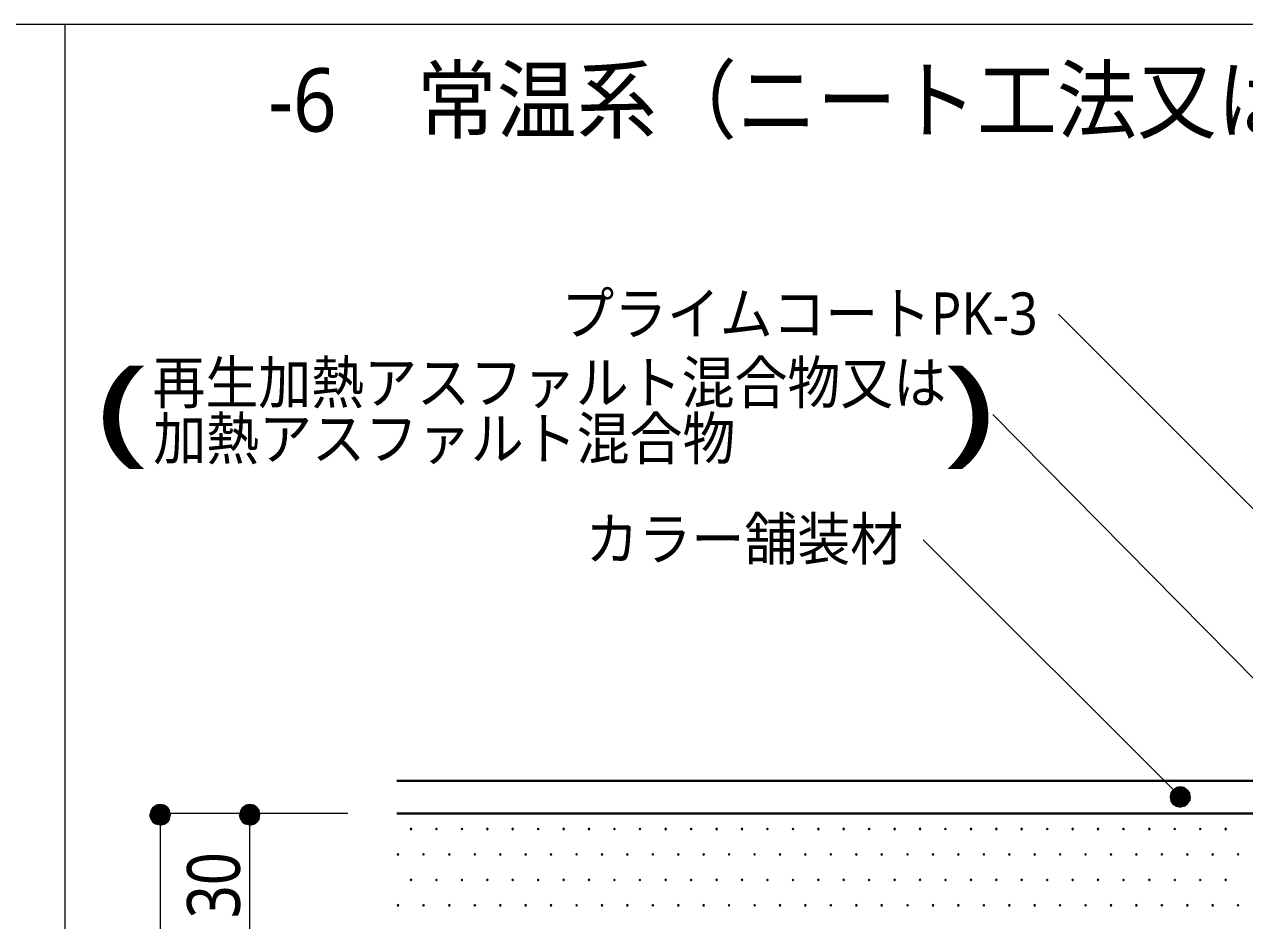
# Model space of a CAD drawing. Header units: millimetres. Extents: x 0 to 420, y 0 to 297.
# Drawn here: x 300.2 to 360.1, y 113 to 157 of the extents above; entities that cross this region are included whole.
import ezdxf
from ezdxf.enums import TextEntityAlignment as Align

# ---------------------------------------------------------------- set-up
doc = ezdxf.new("R2010")
doc.units = ezdxf.units.MM
doc.styles.add('kst32b', font='NotoSansJP-Variable.ttf')

msp = doc.modelspace()

# ---------------------------------------------------------------- hatches: boundary and pattern name
for points in [[(356.489, 119.253), (356.447, 119.062), (356.955, 119.062), (356.489, 119.253)], [(307.044, 118.639), (306.853, 118.681), (306.853, 118.173), (307.044, 118.639)], [(311.446, 118.639), (311.256, 118.681), (311.256, 118.173), (311.446, 118.639)], [(319.172, 117.517), (319.151, 117.496), (319.13, 117.475), (319.151, 117.454), (319.172, 117.433), (319.193, 117.454), (319.214, 117.475), (319.193, 117.496), (319.172, 117.517)], [(320.421, 117.517), (320.4, 117.496), (320.379, 117.475), (320.4, 117.454), (320.421, 117.433), (320.442, 117.454), (320.463, 117.475), (320.442, 117.496), (320.421, 117.517)], [(321.67, 117.517), (321.649, 117.496), (321.628, 117.475), (321.649, 117.454), (321.67, 117.433), (321.691, 117.454), (321.712, 117.475), (321.691, 117.496), (321.67, 117.517)], [(322.919, 117.517), (322.898, 117.496), (322.876, 117.475), (322.898, 117.454), (322.919, 117.433), (322.94, 117.454), (322.961, 117.475), (322.94, 117.496), (322.919, 117.517)], [(324.168, 117.517), (324.146, 117.496), (324.125, 117.475), (324.146, 117.454), (324.168, 117.433), (324.189, 117.454), (324.21, 117.475), (324.189, 117.496), (324.168, 117.517)], [(325.416, 117.517), (325.395, 117.496), (325.374, 117.475), (325.395, 117.454), (325.416, 117.433), (325.437, 117.454), (325.459, 117.475), (325.437, 117.496), (325.416, 117.517)], [(326.665, 117.517), (326.644, 117.496), (326.623, 117.475), (326.644, 117.454), (326.665, 117.433), (326.686, 117.454), (326.707, 117.475), (326.686, 117.496), (326.665, 117.517)], [(327.914, 117.517), (327.893, 117.496), (327.872, 117.475), (327.893, 117.454), (327.914, 117.433), (327.935, 117.454), (327.956, 117.475), (327.935, 117.496), (327.914, 117.517)], [(329.163, 117.517), (329.142, 117.496), (329.121, 117.475), (329.142, 117.454), (329.163, 117.433), (329.184, 117.454), (329.205, 117.475), (329.184, 117.496), (329.163, 117.517)], [(330.412, 117.517), (330.391, 117.496), (330.369, 117.475), (330.391, 117.454), (330.412, 117.433), (330.433, 117.454), (330.454, 117.475), (330.433, 117.496), (330.412, 117.517)], [(331.682, 117.517), (331.661, 117.496), (331.639, 117.475), (331.661, 117.454), (331.682, 117.433), (331.703, 117.454), (331.724, 117.475), (331.703, 117.496), (331.682, 117.517)], [(332.93, 117.517), (332.909, 117.496), (332.888, 117.475), (332.909, 117.454), (332.93, 117.433), (332.952, 117.454), (332.973, 117.475), (332.952, 117.496), (332.93, 117.517)], [(334.179, 117.517), (334.158, 117.496), (334.137, 117.475), (334.158, 117.454), (334.179, 117.433), (334.201, 117.454), (334.222, 117.475), (334.201, 117.496), (334.179, 117.517)], [(335.428, 117.517), (335.407, 117.496), (335.386, 117.475), (335.407, 117.454), (335.428, 117.433), (335.449, 117.454), (335.471, 117.475), (335.449, 117.496), (335.428, 117.517)], [(336.677, 117.517), (336.656, 117.496), (336.635, 117.475), (336.656, 117.454), (336.677, 117.433), (336.698, 117.454), (336.719, 117.475), (336.698, 117.496), (336.677, 117.517)], [(337.926, 117.517), (337.905, 117.496), (337.884, 117.475), (337.905, 117.454), (337.926, 117.433), (337.947, 117.454), (337.968, 117.475), (337.947, 117.496), (337.926, 117.517)], [(339.175, 117.517), (339.154, 117.496), (339.132, 117.475), (339.154, 117.454), (339.175, 117.433), (339.196, 117.454), (339.217, 117.475), (339.196, 117.496), (339.175, 117.517)], [(340.423, 117.517), (340.402, 117.496), (340.381, 117.475), (340.402, 117.454), (340.423, 117.433), (340.445, 117.454), (340.466, 117.475), (340.445, 117.496), (340.423, 117.517)], [(341.672, 117.517), (341.651, 117.496), (341.63, 117.475), (341.651, 117.454), (341.672, 117.433), (341.694, 117.454), (341.715, 117.475), (341.694, 117.496), (341.672, 117.517)], [(342.921, 117.517), (342.9, 117.496), (342.879, 117.475), (342.9, 117.454), (342.921, 117.433), (342.942, 117.454), (342.963, 117.475), (342.942, 117.496), (342.921, 117.517)], [(344.17, 117.517), (344.149, 117.496), (344.128, 117.475), (344.149, 117.454), (344.17, 117.433), (344.191, 117.454), (344.212, 117.475), (344.191, 117.496), (344.17, 117.517)], [(345.419, 117.517), (345.398, 117.496), (345.377, 117.475), (345.398, 117.454), (345.419, 117.433), (345.44, 117.454), (345.461, 117.475), (345.44, 117.496), (345.419, 117.517)], [(346.668, 117.517), (346.646, 117.496), (346.625, 117.475), (346.646, 117.454), (346.668, 117.433), (346.689, 117.454), (346.71, 117.475), (346.689, 117.496), (346.668, 117.517)], [(347.916, 117.517), (347.895, 117.496), (347.874, 117.475), (347.895, 117.454), (347.916, 117.433), (347.938, 117.454), (347.959, 117.475), (347.938, 117.496), (347.916, 117.517)], [(349.165, 117.517), (349.144, 117.496), (349.123, 117.475), (349.144, 117.454), (349.165, 117.433), (349.187, 117.454), (349.208, 117.475), (349.187, 117.496), (349.165, 117.517)], [(350.414, 117.517), (350.393, 117.496), (350.372, 117.475), (350.393, 117.454), (350.414, 117.433), (350.435, 117.454), (350.456, 117.475), (350.435, 117.496), (350.414, 117.517)], [(351.663, 117.517), (351.642, 117.496), (351.621, 117.475), (351.642, 117.454), (351.663, 117.433), (351.684, 117.454), (351.705, 117.475), (351.684, 117.496), (351.663, 117.517)], [(352.912, 117.517), (352.891, 117.496), (352.87, 117.475), (352.891, 117.454), (352.912, 117.433), (352.933, 117.454), (352.954, 117.475), (352.933, 117.496), (352.912, 117.517)], [(354.161, 117.517), (354.139, 117.496), (354.118, 117.475), (354.139, 117.454), (354.161, 117.433), (354.182, 117.454), (354.203, 117.475), (354.182, 117.496), (354.161, 117.517)], [(355.431, 117.517), (355.41, 117.496), (355.388, 117.475), (355.41, 117.454), (355.431, 117.433), (355.452, 117.454), (355.473, 117.475), (355.452, 117.496), (355.431, 117.517)], [(356.679, 117.517), (356.658, 117.496), (356.637, 117.475), (356.658, 117.454), (356.679, 117.433), (356.701, 117.454), (356.722, 117.475), (356.701, 117.496), (356.679, 117.517)], [(357.928, 117.517), (357.907, 117.496), (357.886, 117.475), (357.907, 117.454), (357.928, 117.433), (357.95, 117.454), (357.971, 117.475), (357.95, 117.496), (357.928, 117.517)], [(359.177, 117.517), (359.156, 117.496), (359.135, 117.475), (359.156, 117.454), (359.177, 117.433), (359.198, 117.454), (359.22, 117.475), (359.198, 117.496), (359.177, 117.517)], [(318.537, 116.268), (318.516, 116.247), (318.495, 116.226), (318.516, 116.205), (318.537, 116.184), (318.558, 116.205), (318.579, 116.226), (318.558, 116.247), (318.537, 116.268)], [(319.786, 116.268), (319.765, 116.247), (319.744, 116.226), (319.765, 116.205), (319.786, 116.184), (319.807, 116.205), (319.828, 116.226), (319.807, 116.247), (319.786, 116.268)], [(321.056, 116.268), (321.035, 116.247), (321.014, 116.226), (321.035, 116.205), (321.056, 116.184), (321.077, 116.205), (321.098, 116.226), (321.077, 116.247), (321.056, 116.268)], [(322.305, 116.268), (322.284, 116.247), (322.262, 116.226), (322.284, 116.205), (322.305, 116.184), (322.326, 116.205), (322.347, 116.226), (322.326, 116.247), (322.305, 116.268)], [(323.554, 116.268), (323.532, 116.247), (323.511, 116.226), (323.532, 116.205), (323.554, 116.184), (323.575, 116.205), (323.596, 116.226), (323.575, 116.247), (323.554, 116.268)], [(324.803, 116.268), (324.781, 116.247), (324.76, 116.226), (324.781, 116.205), (324.803, 116.184), (324.824, 116.205), (324.845, 116.226), (324.824, 116.247), (324.803, 116.268)], [(326.051, 116.268), (326.03, 116.247), (326.009, 116.226), (326.03, 116.205), (326.051, 116.184), (326.073, 116.205), (326.094, 116.226), (326.073, 116.247), (326.051, 116.268)], [(327.3, 116.268), (327.279, 116.247), (327.258, 116.226), (327.279, 116.205), (327.3, 116.184), (327.321, 116.205), (327.343, 116.226), (327.321, 116.247), (327.3, 116.268)], [(328.549, 116.268), (328.528, 116.247), (328.507, 116.226), (328.528, 116.205), (328.549, 116.184), (328.57, 116.205), (328.591, 116.226), (328.57, 116.247), (328.549, 116.268)], [(329.798, 116.268), (329.777, 116.247), (329.755, 116.226), (329.777, 116.205), (329.798, 116.184), (329.819, 116.205), (329.84, 116.226), (329.819, 116.247), (329.798, 116.268)], [(331.047, 116.268), (331.026, 116.247), (331.004, 116.226), (331.026, 116.205), (331.047, 116.184), (331.068, 116.205), (331.089, 116.226), (331.068, 116.247), (331.047, 116.268)], [(332.296, 116.268), (332.274, 116.247), (332.253, 116.226), (332.274, 116.205), (332.296, 116.184), (332.317, 116.205), (332.338, 116.226), (332.317, 116.247), (332.296, 116.268)], [(333.544, 116.268), (333.523, 116.247), (333.502, 116.226), (333.523, 116.205), (333.544, 116.184), (333.566, 116.205), (333.587, 116.226), (333.566, 116.247), (333.544, 116.268)], [(334.793, 116.268), (334.772, 116.247), (334.751, 116.226), (334.772, 116.205), (334.793, 116.184), (334.814, 116.205), (334.836, 116.226), (334.814, 116.247), (334.793, 116.268)], [(336.042, 116.268), (336.021, 116.247), (336, 116.226), (336.021, 116.205), (336.042, 116.184), (336.063, 116.205), (336.084, 116.226), (336.063, 116.247), (336.042, 116.268)], [(337.291, 116.268), (337.27, 116.247), (337.248, 116.226), (337.27, 116.205), (337.291, 116.184), (337.312, 116.205), (337.333, 116.226), (337.312, 116.247), (337.291, 116.268)], [(338.54, 116.268), (338.519, 116.247), (338.497, 116.226), (338.519, 116.205), (338.54, 116.184), (338.561, 116.205), (338.582, 116.226), (338.561, 116.247), (338.54, 116.268)], [(339.788, 116.268), (339.767, 116.247), (339.746, 116.226), (339.767, 116.205), (339.788, 116.184), (339.81, 116.205), (339.831, 116.226), (339.81, 116.247), (339.788, 116.268)], [(341.037, 116.268), (341.016, 116.247), (340.995, 116.226), (341.016, 116.205), (341.037, 116.184), (341.059, 116.205), (341.08, 116.226), (341.059, 116.247), (341.037, 116.268)], [(342.286, 116.268), (342.265, 116.247), (342.244, 116.226), (342.265, 116.205), (342.286, 116.184), (342.307, 116.205), (342.329, 116.226), (342.307, 116.247), (342.286, 116.268)], [(343.556, 116.268), (343.535, 116.247), (343.514, 116.226), (343.535, 116.205), (343.556, 116.184), (343.577, 116.205), (343.598, 116.226), (343.577, 116.247), (343.556, 116.268)], [(344.805, 116.268), (344.784, 116.247), (344.763, 116.226), (344.784, 116.205), (344.805, 116.184), (344.826, 116.205), (344.847, 116.226), (344.826, 116.247), (344.805, 116.268)], [(346.054, 116.268), (346.033, 116.247), (346.012, 116.226), (346.033, 116.205), (346.054, 116.184), (346.075, 116.205), (346.096, 116.226), (346.075, 116.247), (346.054, 116.268)], [(347.303, 116.268), (347.281, 116.247), (347.26, 116.226), (347.281, 116.205), (347.303, 116.184), (347.324, 116.205), (347.345, 116.226), (347.324, 116.247), (347.303, 116.268)], [(348.552, 116.268), (348.53, 116.247), (348.509, 116.226), (348.53, 116.205), (348.552, 116.184), (348.573, 116.205), (348.594, 116.226), (348.573, 116.247), (348.552, 116.268)], [(349.8, 116.268), (349.779, 116.247), (349.758, 116.226), (349.779, 116.205), (349.8, 116.184), (349.821, 116.205), (349.843, 116.226), (349.821, 116.247), (349.8, 116.268)], [(351.049, 116.268), (351.028, 116.247), (351.007, 116.226), (351.028, 116.205), (351.049, 116.184), (351.07, 116.205), (351.091, 116.226), (351.07, 116.247), (351.049, 116.268)], [(352.298, 116.268), (352.277, 116.247), (352.256, 116.226), (352.277, 116.205), (352.298, 116.184), (352.319, 116.205), (352.34, 116.226), (352.319, 116.247), (352.298, 116.268)], [(353.547, 116.268), (353.526, 116.247), (353.504, 116.226), (353.526, 116.205), (353.547, 116.184), (353.568, 116.205), (353.589, 116.226), (353.568, 116.247), (353.547, 116.268)], [(354.796, 116.268), (354.775, 116.247), (354.753, 116.226), (354.775, 116.205), (354.796, 116.184), (354.817, 116.205), (354.838, 116.226), (354.817, 116.247), (354.796, 116.268)], [(356.045, 116.268), (356.023, 116.247), (356.002, 116.226), (356.023, 116.205), (356.045, 116.184), (356.066, 116.205), (356.087, 116.226), (356.066, 116.247), (356.045, 116.268)], [(357.293, 116.268), (357.272, 116.247), (357.251, 116.226), (357.272, 116.205), (357.293, 116.184), (357.314, 116.205), (357.336, 116.226), (357.314, 116.247), (357.293, 116.268)], [(358.542, 116.268), (358.521, 116.247), (358.5, 116.226), (358.521, 116.205), (358.542, 116.184), (358.563, 116.205), (358.585, 116.226), (358.563, 116.247), (358.542, 116.268)], [(359.791, 116.268), (359.77, 116.247), (359.749, 116.226), (359.77, 116.205), (359.791, 116.184), (359.812, 116.205), (359.833, 116.226), (359.812, 116.247), (359.791, 116.268)], [(319.172, 115.02), (319.151, 114.998), (319.13, 114.977), (319.151, 114.956), (319.172, 114.935), (319.193, 114.956), (319.214, 114.977), (319.193, 114.998), (319.172, 115.02)], [(320.421, 115.02), (320.4, 114.998), (320.379, 114.977), (320.4, 114.956), (320.421, 114.935), (320.442, 114.956), (320.463, 114.977), (320.442, 114.998), (320.421, 115.02)], [(321.67, 115.02), (321.649, 114.998), (321.628, 114.977), (321.649, 114.956), (321.67, 114.935), (321.691, 114.956), (321.712, 114.977), (321.691, 114.998), (321.67, 115.02)], [(322.919, 115.02), (322.898, 114.998), (322.876, 114.977), (322.898, 114.956), (322.919, 114.935), (322.94, 114.956), (322.961, 114.977), (322.94, 114.998), (322.919, 115.02)], [(324.168, 115.02), (324.146, 114.998), (324.125, 114.977), (324.146, 114.956), (324.168, 114.935), (324.189, 114.956), (324.21, 114.977), (324.189, 114.998), (324.168, 115.02)], [(325.416, 115.02), (325.395, 114.998), (325.374, 114.977), (325.395, 114.956), (325.416, 114.935), (325.437, 114.956), (325.459, 114.977), (325.437, 114.998), (325.416, 115.02)], [(326.665, 115.02), (326.644, 114.998), (326.623, 114.977), (326.644, 114.956), (326.665, 114.935), (326.686, 114.956), (326.707, 114.977), (326.686, 114.998), (326.665, 115.02)], [(327.914, 115.02), (327.893, 114.998), (327.872, 114.977), (327.893, 114.956), (327.914, 114.935), (327.935, 114.956), (327.956, 114.977), (327.935, 114.998), (327.914, 115.02)], [(329.163, 115.02), (329.142, 114.998), (329.121, 114.977), (329.142, 114.956), (329.163, 114.935), (329.184, 114.956), (329.205, 114.977), (329.184, 114.998), (329.163, 115.02)], [(330.412, 115.02), (330.391, 114.998), (330.369, 114.977), (330.391, 114.956), (330.412, 114.935), (330.433, 114.956), (330.454, 114.977), (330.433, 114.998), (330.412, 115.02)], [(331.682, 115.02), (331.661, 114.998), (331.639, 114.977), (331.661, 114.956), (331.682, 114.935), (331.703, 114.956), (331.724, 114.977), (331.703, 114.998), (331.682, 115.02)], [(332.93, 115.02), (332.909, 114.998), (332.888, 114.977), (332.909, 114.956), (332.93, 114.935), (332.952, 114.956), (332.973, 114.977), (332.952, 114.998), (332.93, 115.02)], [(334.179, 115.02), (334.158, 114.998), (334.137, 114.977), (334.158, 114.956), (334.179, 114.935), (334.201, 114.956), (334.222, 114.977), (334.201, 114.998), (334.179, 115.02)], [(335.428, 115.02), (335.407, 114.998), (335.386, 114.977), (335.407, 114.956), (335.428, 114.935), (335.449, 114.956), (335.471, 114.977), (335.449, 114.998), (335.428, 115.02)], [(336.677, 115.02), (336.656, 114.998), (336.635, 114.977), (336.656, 114.956), (336.677, 114.935), (336.698, 114.956), (336.719, 114.977), (336.698, 114.998), (336.677, 115.02)], [(337.926, 115.02), (337.905, 114.998), (337.884, 114.977), (337.905, 114.956), (337.926, 114.935), (337.947, 114.956), (337.968, 114.977), (337.947, 114.998), (337.926, 115.02)], [(339.175, 115.02), (339.154, 114.998), (339.132, 114.977), (339.154, 114.956), (339.175, 114.935), (339.196, 114.956), (339.217, 114.977), (339.196, 114.998), (339.175, 115.02)], [(340.423, 115.02), (340.402, 114.998), (340.381, 114.977), (340.402, 114.956), (340.423, 114.935), (340.445, 114.956), (340.466, 114.977), (340.445, 114.998), (340.423, 115.02)], [(341.672, 115.02), (341.651, 114.998), (341.63, 114.977), (341.651, 114.956), (341.672, 114.935), (341.694, 114.956), (341.715, 114.977), (341.694, 114.998), (341.672, 115.02)], [(342.921, 115.02), (342.9, 114.998), (342.879, 114.977), (342.9, 114.956), (342.921, 114.935), (342.942, 114.956), (342.963, 114.977), (342.942, 114.998), (342.921, 115.02)], [(344.17, 115.02), (344.149, 114.998), (344.128, 114.977), (344.149, 114.956), (344.17, 114.935), (344.191, 114.956), (344.212, 114.977), (344.191, 114.998), (344.17, 115.02)], [(345.419, 115.02), (345.398, 114.998), (345.377, 114.977), (345.398, 114.956), (345.419, 114.935), (345.44, 114.956), (345.461, 114.977), (345.44, 114.998), (345.419, 115.02)], [(346.668, 115.02), (346.646, 114.998), (346.625, 114.977), (346.646, 114.956), (346.668, 114.935), (346.689, 114.956), (346.71, 114.977), (346.689, 114.998), (346.668, 115.02)], [(347.916, 115.02), (347.895, 114.998), (347.874, 114.977), (347.895, 114.956), (347.916, 114.935), (347.938, 114.956), (347.959, 114.977), (347.938, 114.998), (347.916, 115.02)], [(349.165, 115.02), (349.144, 114.998), (349.123, 114.977), (349.144, 114.956), (349.165, 114.935), (349.187, 114.956), (349.208, 114.977), (349.187, 114.998), (349.165, 115.02)], [(350.414, 115.02), (350.393, 114.998), (350.372, 114.977), (350.393, 114.956), (350.414, 114.935), (350.435, 114.956), (350.456, 114.977), (350.435, 114.998), (350.414, 115.02)], [(351.663, 115.02), (351.642, 114.998), (351.621, 114.977), (351.642, 114.956), (351.663, 114.935), (351.684, 114.956), (351.705, 114.977), (351.684, 114.998), (351.663, 115.02)], [(352.912, 115.02), (352.891, 114.998), (352.87, 114.977), (352.891, 114.956), (352.912, 114.935), (352.933, 114.956), (352.954, 114.977), (352.933, 114.998), (352.912, 115.02)], [(354.161, 115.02), (354.139, 114.998), (354.118, 114.977), (354.139, 114.956), (354.161, 114.935), (354.182, 114.956), (354.203, 114.977), (354.182, 114.998), (354.161, 115.02)], [(355.431, 115.02), (355.41, 114.998), (355.388, 114.977), (355.41, 114.956), (355.431, 114.935), (355.452, 114.956), (355.473, 114.977), (355.452, 114.998), (355.431, 115.02)], [(356.679, 115.02), (356.658, 114.998), (356.637, 114.977), (356.658, 114.956), (356.679, 114.935), (356.701, 114.956), (356.722, 114.977), (356.701, 114.998), (356.679, 115.02)], [(357.928, 115.02), (357.907, 114.998), (357.886, 114.977), (357.907, 114.956), (357.928, 114.935), (357.95, 114.956), (357.971, 114.977), (357.95, 114.998), (357.928, 115.02)], [(359.177, 115.02), (359.156, 114.998), (359.135, 114.977), (359.156, 114.956), (359.177, 114.935), (359.198, 114.956), (359.22, 114.977), (359.198, 114.998), (359.177, 115.02)], [(318.537, 113.771), (318.516, 113.75), (318.495, 113.729), (318.516, 113.707), (318.537, 113.686), (318.558, 113.707), (318.579, 113.729), (318.558, 113.75), (318.537, 113.771)], [(319.786, 113.771), (319.765, 113.75), (319.744, 113.729), (319.765, 113.707), (319.786, 113.686), (319.807, 113.707), (319.828, 113.729), (319.807, 113.75), (319.786, 113.771)], [(321.056, 113.771), (321.035, 113.75), (321.014, 113.729), (321.035, 113.707), (321.056, 113.686), (321.077, 113.707), (321.098, 113.729), (321.077, 113.75), (321.056, 113.771)], [(322.305, 113.771), (322.284, 113.75), (322.262, 113.729), (322.284, 113.707), (322.305, 113.686), (322.326, 113.707), (322.347, 113.729), (322.326, 113.75), (322.305, 113.771)], [(323.554, 113.771), (323.532, 113.75), (323.511, 113.729), (323.532, 113.707), (323.554, 113.686), (323.575, 113.707), (323.596, 113.729), (323.575, 113.75), (323.554, 113.771)], [(324.803, 113.771), (324.781, 113.75), (324.76, 113.729), (324.781, 113.707), (324.803, 113.686), (324.824, 113.707), (324.845, 113.729), (324.824, 113.75), (324.803, 113.771)], [(326.051, 113.771), (326.03, 113.75), (326.009, 113.729), (326.03, 113.707), (326.051, 113.686), (326.073, 113.707), (326.094, 113.729), (326.073, 113.75), (326.051, 113.771)], [(327.3, 113.771), (327.279, 113.75), (327.258, 113.729), (327.279, 113.707), (327.3, 113.686), (327.321, 113.707), (327.343, 113.729), (327.321, 113.75), (327.3, 113.771)], [(328.549, 113.771), (328.528, 113.75), (328.507, 113.729), (328.528, 113.707), (328.549, 113.686), (328.57, 113.707), (328.591, 113.729), (328.57, 113.75), (328.549, 113.771)], [(329.798, 113.771), (329.777, 113.75), (329.755, 113.729), (329.777, 113.707), (329.798, 113.686), (329.819, 113.707), (329.84, 113.729), (329.819, 113.75), (329.798, 113.771)], [(331.047, 113.771), (331.026, 113.75), (331.004, 113.729), (331.026, 113.707), (331.047, 113.686), (331.068, 113.707), (331.089, 113.729), (331.068, 113.75), (331.047, 113.771)], [(332.296, 113.771), (332.274, 113.75), (332.253, 113.729), (332.274, 113.707), (332.296, 113.686), (332.317, 113.707), (332.338, 113.729), (332.317, 113.75), (332.296, 113.771)], [(333.544, 113.771), (333.523, 113.75), (333.502, 113.729), (333.523, 113.707), (333.544, 113.686), (333.566, 113.707), (333.587, 113.729), (333.566, 113.75), (333.544, 113.771)], [(334.793, 113.771), (334.772, 113.75), (334.751, 113.729), (334.772, 113.707), (334.793, 113.686), (334.814, 113.707), (334.836, 113.729), (334.814, 113.75), (334.793, 113.771)], [(336.042, 113.771), (336.021, 113.75), (336, 113.729), (336.021, 113.707), (336.042, 113.686), (336.063, 113.707), (336.084, 113.729), (336.063, 113.75), (336.042, 113.771)], [(337.291, 113.771), (337.27, 113.75), (337.248, 113.729), (337.27, 113.707), (337.291, 113.686), (337.312, 113.707), (337.333, 113.729), (337.312, 113.75), (337.291, 113.771)], [(338.54, 113.771), (338.519, 113.75), (338.497, 113.729), (338.519, 113.707), (338.54, 113.686), (338.561, 113.707), (338.582, 113.729), (338.561, 113.75), (338.54, 113.771)], [(339.788, 113.771), (339.767, 113.75), (339.746, 113.729), (339.767, 113.707), (339.788, 113.686), (339.81, 113.707), (339.831, 113.729), (339.81, 113.75), (339.788, 113.771)], [(341.037, 113.771), (341.016, 113.75), (340.995, 113.729), (341.016, 113.707), (341.037, 113.686), (341.059, 113.707), (341.08, 113.729), (341.059, 113.75), (341.037, 113.771)], [(342.286, 113.771), (342.265, 113.75), (342.244, 113.729), (342.265, 113.707), (342.286, 113.686), (342.307, 113.707), (342.329, 113.729), (342.307, 113.75), (342.286, 113.771)], [(343.556, 113.771), (343.535, 113.75), (343.514, 113.729), (343.535, 113.707), (343.556, 113.686), (343.577, 113.707), (343.598, 113.729), (343.577, 113.75), (343.556, 113.771)], [(344.805, 113.771), (344.784, 113.75), (344.763, 113.729), (344.784, 113.707), (344.805, 113.686), (344.826, 113.707), (344.847, 113.729), (344.826, 113.75), (344.805, 113.771)], [(346.054, 113.771), (346.033, 113.75), (346.012, 113.729), (346.033, 113.707), (346.054, 113.686), (346.075, 113.707), (346.096, 113.729), (346.075, 113.75), (346.054, 113.771)], [(347.303, 113.771), (347.281, 113.75), (347.26, 113.729), (347.281, 113.707), (347.303, 113.686), (347.324, 113.707), (347.345, 113.729), (347.324, 113.75), (347.303, 113.771)], [(348.552, 113.771), (348.53, 113.75), (348.509, 113.729), (348.53, 113.707), (348.552, 113.686), (348.573, 113.707), (348.594, 113.729), (348.573, 113.75), (348.552, 113.771)], [(349.8, 113.771), (349.779, 113.75), (349.758, 113.729), (349.779, 113.707), (349.8, 113.686), (349.821, 113.707), (349.843, 113.729), (349.821, 113.75), (349.8, 113.771)], [(351.049, 113.771), (351.028, 113.75), (351.007, 113.729), (351.028, 113.707), (351.049, 113.686), (351.07, 113.707), (351.091, 113.729), (351.07, 113.75), (351.049, 113.771)], [(352.298, 113.771), (352.277, 113.75), (352.256, 113.729), (352.277, 113.707), (352.298, 113.686), (352.319, 113.707), (352.34, 113.729), (352.319, 113.75), (352.298, 113.771)], [(353.547, 113.771), (353.526, 113.75), (353.504, 113.729), (353.526, 113.707), (353.547, 113.686), (353.568, 113.707), (353.589, 113.729), (353.568, 113.75), (353.547, 113.771)], [(354.796, 113.771), (354.775, 113.75), (354.753, 113.729), (354.775, 113.707), (354.796, 113.686), (354.817, 113.707), (354.838, 113.729), (354.817, 113.75), (354.796, 113.771)], [(356.045, 113.771), (356.023, 113.75), (356.002, 113.729), (356.023, 113.707), (356.045, 113.686), (356.066, 113.707), (356.087, 113.729), (356.066, 113.75), (356.045, 113.771)], [(357.293, 113.771), (357.272, 113.75), (357.251, 113.729), (357.272, 113.707), (357.293, 113.686), (357.314, 113.707), (357.336, 113.729), (357.314, 113.75), (357.293, 113.771)], [(358.542, 113.771), (358.521, 113.75), (358.5, 113.729), (358.521, 113.707), (358.542, 113.686), (358.563, 113.707), (358.585, 113.729), (358.563, 113.75), (358.542, 113.771)], [(359.791, 113.771), (359.77, 113.75), (359.749, 113.729), (359.77, 113.707), (359.791, 113.686), (359.812, 113.707), (359.833, 113.729), (359.812, 113.75), (359.791, 113.771)]]:
    msp.add_hatch(color=7).paths.add_polyline_path(points)
h = msp.add_hatch(color=7)
h.paths.add_polyline_path([(356.955, 119.549), (356.764, 119.507), (356.955, 119.062), (356.955, 119.549)])
h.paths.add_polyline_path([(356.764, 119.507), (356.955, 119.062), (356.595, 119.401), (356.764, 119.507)])
h.paths.add_polyline_path([(356.955, 119.062), (356.595, 119.401), (356.489, 119.253), (356.955, 119.062)])
h = msp.add_hatch(color=7)
h.paths.add_polyline_path([(357.42, 119.253), (357.293, 119.401), (356.955, 119.062), (357.42, 119.253)])
h.paths.add_polyline_path([(357.293, 119.401), (356.955, 119.062), (357.145, 119.507), (357.293, 119.401)])
h.paths.add_polyline_path([(356.955, 119.062), (357.145, 119.507), (356.955, 119.549), (356.955, 119.062)])
h = msp.add_hatch(color=7)
h.paths.add_polyline_path([(357.293, 118.703), (357.42, 118.872), (356.955, 119.062), (357.293, 118.703)])
h.paths.add_polyline_path([(357.42, 118.872), (356.955, 119.062), (357.441, 119.062), (357.42, 118.872)])
h.paths.add_polyline_path([(356.955, 119.062), (357.441, 119.062), (357.42, 119.253), (356.955, 119.062)])
h = msp.add_hatch(color=7)
h.paths.add_polyline_path([(306.853, 118.681), (306.663, 118.639), (306.853, 118.173), (306.853, 118.681)])
h.paths.add_polyline_path([(306.663, 118.639), (306.853, 118.173), (306.493, 118.533), (306.663, 118.639)])
h.paths.add_polyline_path([(306.853, 118.173), (306.493, 118.533), (306.387, 118.364), (306.853, 118.173)])
h = msp.add_hatch(color=7)
h.paths.add_polyline_path([(311.256, 118.681), (311.065, 118.639), (311.256, 118.173), (311.256, 118.681)])
h.paths.add_polyline_path([(311.065, 118.639), (311.256, 118.173), (310.896, 118.533), (311.065, 118.639)])
h.paths.add_polyline_path([(311.256, 118.173), (310.896, 118.533), (310.79, 118.364), (311.256, 118.173)])
h = msp.add_hatch(color=7)
h.paths.add_polyline_path([(356.447, 119.062), (356.489, 118.872), (356.955, 119.062), (356.447, 119.062)])
h.paths.add_polyline_path([(356.489, 118.872), (356.955, 119.062), (356.595, 118.703), (356.489, 118.872)])
h.paths.add_polyline_path([(356.955, 119.062), (356.595, 118.703), (356.764, 118.597), (356.955, 119.062)])
h = msp.add_hatch(color=7)
h.paths.add_polyline_path([(356.764, 118.597), (356.955, 118.554), (356.955, 119.062), (356.764, 118.597)])
h.paths.add_polyline_path([(356.955, 118.554), (356.955, 119.062), (357.145, 118.597), (356.955, 118.554)])
h.paths.add_polyline_path([(356.955, 119.062), (357.145, 118.597), (357.293, 118.703), (356.955, 119.062)])
h = msp.add_hatch(color=7)
h.paths.add_polyline_path([(306.387, 118.364), (306.345, 118.173), (306.853, 118.173), (306.387, 118.364)])
h.paths.add_polyline_path([(306.345, 118.173), (306.853, 118.173), (306.387, 117.983), (306.345, 118.173)])
h.paths.add_polyline_path([(306.853, 118.173), (306.387, 117.983), (306.493, 117.814), (306.853, 118.173)])
h = msp.add_hatch(color=7)
h.paths.add_polyline_path([(306.493, 117.814), (306.663, 117.708), (306.853, 118.173), (306.493, 117.814)])
h.paths.add_polyline_path([(306.663, 117.708), (306.853, 118.173), (306.853, 117.665), (306.663, 117.708)])
h.paths.add_polyline_path([(306.853, 118.173), (306.853, 117.665), (307.044, 117.708), (306.853, 118.173)])
h = msp.add_hatch(color=7)
h.paths.add_polyline_path([(307.361, 118.173), (307.319, 118.364), (306.853, 118.173), (307.361, 118.173)])
h.paths.add_polyline_path([(307.319, 118.364), (306.853, 118.173), (307.213, 118.533), (307.319, 118.364)])
h.paths.add_polyline_path([(306.853, 118.173), (307.213, 118.533), (307.044, 118.639), (306.853, 118.173)])
h = msp.add_hatch(color=7)
h.paths.add_polyline_path([(307.044, 117.708), (307.213, 117.814), (306.853, 118.173), (307.044, 117.708)])
h.paths.add_polyline_path([(307.213, 117.814), (306.853, 118.173), (307.319, 117.983), (307.213, 117.814)])
h.paths.add_polyline_path([(306.853, 118.173), (307.319, 117.983), (307.361, 118.173), (306.853, 118.173)])
h = msp.add_hatch(color=7)
h.paths.add_polyline_path([(310.79, 118.364), (310.748, 118.173), (311.256, 118.173), (310.79, 118.364)])
h.paths.add_polyline_path([(310.748, 118.173), (311.256, 118.173), (310.79, 117.983), (310.748, 118.173)])
h.paths.add_polyline_path([(311.256, 118.173), (310.79, 117.983), (310.896, 117.814), (311.256, 118.173)])
h = msp.add_hatch(color=7)
h.paths.add_polyline_path([(310.896, 117.814), (311.065, 117.708), (311.256, 118.173), (310.896, 117.814)])
h.paths.add_polyline_path([(311.065, 117.708), (311.256, 118.173), (311.256, 117.665), (311.065, 117.708)])
h.paths.add_polyline_path([(311.256, 118.173), (311.256, 117.665), (311.446, 117.708), (311.256, 118.173)])
h = msp.add_hatch(color=7)
h.paths.add_polyline_path([(311.743, 118.173), (311.721, 118.364), (311.256, 118.173), (311.743, 118.173)])
h.paths.add_polyline_path([(311.721, 118.364), (311.256, 118.173), (311.595, 118.533), (311.721, 118.364)])
h.paths.add_polyline_path([(311.256, 118.173), (311.595, 118.533), (311.446, 118.639), (311.256, 118.173)])
h = msp.add_hatch(color=7)
h.paths.add_polyline_path([(311.446, 117.708), (311.595, 117.814), (311.256, 118.173), (311.446, 117.708)])
h.paths.add_polyline_path([(311.595, 117.814), (311.256, 118.173), (311.721, 117.983), (311.595, 117.814)])
h.paths.add_polyline_path([(311.256, 118.173), (311.721, 117.983), (311.743, 118.173), (311.256, 118.173)])

# ---------------------------------------------------------------- linework, layer by layer
at = {"lineweight": 13}
for points in [[(394.166, 156.993), (26.183, 156.993)], [(302.175, 156.993), (302.175, 45.995)], [(381.445, 112.268), (350.964, 142.769)], [(369.803, 115.485), (347.747, 137.837)], [(356.955, 119.062), (344.318, 131.678)], [(316.061, 118.237), (306.853, 118.237), (306.853, 92.244)], [(311.256, 92.244), (311.256, 118.173)]]:
    msp.add_lwpolyline(points, dxfattribs=at)
at = {"lineweight": 30}
for points in [[(318.474, 119.846), (383.455, 119.846)], [(318.474, 118.237), (383.455, 118.237)]]:
    msp.add_lwpolyline(points, dxfattribs=at)
at = {"lineweight": 0}
for points in [[(356.489, 119.253), (356.447, 119.062), (356.955, 119.062)], [(356.955, 119.062), (356.595, 119.401), (356.489, 119.253)], [(356.764, 119.507), (356.955, 119.062), (356.595, 119.401)], [(356.955, 119.549), (356.764, 119.507), (356.955, 119.062)], [(356.955, 119.062), (357.145, 119.507), (356.955, 119.549)], [(357.293, 119.401), (356.955, 119.062), (357.145, 119.507)], [(357.42, 119.253), (357.293, 119.401), (356.955, 119.062)], [(356.955, 119.062), (357.441, 119.062), (357.42, 119.253)], [(306.853, 118.681), (306.663, 118.639), (306.853, 118.173)], [(307.044, 118.639), (306.853, 118.681), (306.853, 118.173)], [(311.256, 118.681), (311.065, 118.639), (311.256, 118.173)], [(311.446, 118.639), (311.256, 118.681), (311.256, 118.173)], [(356.447, 119.062), (356.489, 118.872), (356.955, 119.062)], [(356.489, 118.872), (356.955, 119.062), (356.595, 118.703)], [(356.955, 119.062), (356.595, 118.703), (356.764, 118.597)], [(356.764, 118.597), (356.955, 118.554), (356.955, 119.062)], [(356.955, 118.554), (356.955, 119.062), (357.145, 118.597)], [(356.955, 119.062), (357.145, 118.597), (357.293, 118.703)], [(357.293, 118.703), (357.42, 118.872), (356.955, 119.062)], [(357.42, 118.872), (356.955, 119.062), (357.441, 119.062)], [(306.387, 118.364), (306.345, 118.173), (306.853, 118.173)], [(306.345, 118.173), (306.853, 118.173), (306.387, 117.983)], [(306.853, 118.173), (306.493, 118.533), (306.387, 118.364)], [(306.853, 118.173), (306.387, 117.983), (306.493, 117.814)], [(306.663, 118.639), (306.853, 118.173), (306.493, 118.533)], [(306.493, 117.814), (306.663, 117.708), (306.853, 118.173)], [(306.663, 117.708), (306.853, 118.173), (306.853, 117.665)], [(306.853, 118.173), (307.213, 118.533), (307.044, 118.639)], [(307.319, 118.364), (306.853, 118.173), (307.213, 118.533)], [(307.361, 118.173), (307.319, 118.364), (306.853, 118.173)], [(306.853, 118.173), (306.853, 117.665), (307.044, 117.708)], [(307.044, 117.708), (307.213, 117.814), (306.853, 118.173)], [(307.213, 117.814), (306.853, 118.173), (307.319, 117.983)], [(306.853, 118.173), (307.319, 117.983), (307.361, 118.173)], [(310.79, 118.364), (310.748, 118.173), (311.256, 118.173)], [(310.748, 118.173), (311.256, 118.173), (310.79, 117.983)], [(311.256, 118.173), (310.896, 118.533), (310.79, 118.364)], [(311.256, 118.173), (310.79, 117.983), (310.896, 117.814)], [(311.065, 118.639), (311.256, 118.173), (310.896, 118.533)], [(310.896, 117.814), (311.065, 117.708), (311.256, 118.173)], [(311.065, 117.708), (311.256, 118.173), (311.256, 117.665)], [(311.256, 118.173), (311.595, 118.533), (311.446, 118.639)], [(311.721, 118.364), (311.256, 118.173), (311.595, 118.533)], [(311.743, 118.173), (311.721, 118.364), (311.256, 118.173)], [(311.256, 118.173), (311.256, 117.665), (311.446, 117.708)], [(311.446, 117.708), (311.595, 117.814), (311.256, 118.173)], [(311.595, 117.814), (311.256, 118.173), (311.721, 117.983)], [(311.256, 118.173), (311.721, 117.983), (311.743, 118.173)], [(319.172, 117.517), (319.151, 117.496), (319.13, 117.475), (319.151, 117.454), (319.172, 117.433), (319.193, 117.454), (319.214, 117.475), (319.193, 117.496)], [(320.421, 117.517), (320.4, 117.496), (320.379, 117.475), (320.4, 117.454), (320.421, 117.433), (320.442, 117.454), (320.463, 117.475), (320.442, 117.496)], [(321.67, 117.517), (321.649, 117.496), (321.628, 117.475), (321.649, 117.454), (321.67, 117.433), (321.691, 117.454), (321.712, 117.475), (321.691, 117.496)], [(322.919, 117.517), (322.898, 117.496), (322.876, 117.475), (322.898, 117.454), (322.919, 117.433), (322.94, 117.454), (322.961, 117.475), (322.94, 117.496)], [(324.168, 117.517), (324.146, 117.496), (324.125, 117.475), (324.146, 117.454), (324.168, 117.433), (324.189, 117.454), (324.21, 117.475), (324.189, 117.496)], [(325.416, 117.517), (325.395, 117.496), (325.374, 117.475), (325.395, 117.454), (325.416, 117.433), (325.437, 117.454), (325.459, 117.475), (325.437, 117.496)], [(326.665, 117.517), (326.644, 117.496), (326.623, 117.475), (326.644, 117.454), (326.665, 117.433), (326.686, 117.454), (326.707, 117.475), (326.686, 117.496)], [(327.914, 117.517), (327.893, 117.496), (327.872, 117.475), (327.893, 117.454), (327.914, 117.433), (327.935, 117.454), (327.956, 117.475), (327.935, 117.496)], [(329.163, 117.517), (329.142, 117.496), (329.121, 117.475), (329.142, 117.454), (329.163, 117.433), (329.184, 117.454), (329.205, 117.475), (329.184, 117.496)], [(330.412, 117.517), (330.391, 117.496), (330.369, 117.475), (330.391, 117.454), (330.412, 117.433), (330.433, 117.454), (330.454, 117.475), (330.433, 117.496)], [(331.682, 117.517), (331.661, 117.496), (331.639, 117.475), (331.661, 117.454), (331.682, 117.433), (331.703, 117.454), (331.724, 117.475), (331.703, 117.496)], [(332.93, 117.517), (332.909, 117.496), (332.888, 117.475), (332.909, 117.454), (332.93, 117.433), (332.952, 117.454), (332.973, 117.475), (332.952, 117.496)], [(334.179, 117.517), (334.158, 117.496), (334.137, 117.475), (334.158, 117.454), (334.179, 117.433), (334.201, 117.454), (334.222, 117.475), (334.201, 117.496)], [(335.428, 117.517), (335.407, 117.496), (335.386, 117.475), (335.407, 117.454), (335.428, 117.433), (335.449, 117.454), (335.471, 117.475), (335.449, 117.496)], [(336.677, 117.517), (336.656, 117.496), (336.635, 117.475), (336.656, 117.454), (336.677, 117.433), (336.698, 117.454), (336.719, 117.475), (336.698, 117.496)], [(337.926, 117.517), (337.905, 117.496), (337.884, 117.475), (337.905, 117.454), (337.926, 117.433), (337.947, 117.454), (337.968, 117.475), (337.947, 117.496)], [(339.175, 117.517), (339.154, 117.496), (339.132, 117.475), (339.154, 117.454), (339.175, 117.433), (339.196, 117.454), (339.217, 117.475), (339.196, 117.496)], [(340.423, 117.517), (340.402, 117.496), (340.381, 117.475), (340.402, 117.454), (340.423, 117.433), (340.445, 117.454), (340.466, 117.475), (340.445, 117.496)], [(341.672, 117.517), (341.651, 117.496), (341.63, 117.475), (341.651, 117.454), (341.672, 117.433), (341.694, 117.454), (341.715, 117.475), (341.694, 117.496)], [(342.921, 117.517), (342.9, 117.496), (342.879, 117.475), (342.9, 117.454), (342.921, 117.433), (342.942, 117.454), (342.963, 117.475), (342.942, 117.496)], [(344.17, 117.517), (344.149, 117.496), (344.128, 117.475), (344.149, 117.454), (344.17, 117.433), (344.191, 117.454), (344.212, 117.475), (344.191, 117.496)], [(345.419, 117.517), (345.398, 117.496), (345.377, 117.475), (345.398, 117.454), (345.419, 117.433), (345.44, 117.454), (345.461, 117.475), (345.44, 117.496)], [(346.668, 117.517), (346.646, 117.496), (346.625, 117.475), (346.646, 117.454), (346.668, 117.433), (346.689, 117.454), (346.71, 117.475), (346.689, 117.496)], [(347.916, 117.517), (347.895, 117.496), (347.874, 117.475), (347.895, 117.454), (347.916, 117.433), (347.938, 117.454), (347.959, 117.475), (347.938, 117.496)], [(349.165, 117.517), (349.144, 117.496), (349.123, 117.475), (349.144, 117.454), (349.165, 117.433), (349.187, 117.454), (349.208, 117.475), (349.187, 117.496)], [(350.414, 117.517), (350.393, 117.496), (350.372, 117.475), (350.393, 117.454), (350.414, 117.433), (350.435, 117.454), (350.456, 117.475), (350.435, 117.496)], [(351.663, 117.517), (351.642, 117.496), (351.621, 117.475), (351.642, 117.454), (351.663, 117.433), (351.684, 117.454), (351.705, 117.475), (351.684, 117.496)], [(352.912, 117.517), (352.891, 117.496), (352.87, 117.475), (352.891, 117.454), (352.912, 117.433), (352.933, 117.454), (352.954, 117.475), (352.933, 117.496)], [(354.161, 117.517), (354.139, 117.496), (354.118, 117.475), (354.139, 117.454), (354.161, 117.433), (354.182, 117.454), (354.203, 117.475), (354.182, 117.496)], [(355.431, 117.517), (355.41, 117.496), (355.388, 117.475), (355.41, 117.454), (355.431, 117.433), (355.452, 117.454), (355.473, 117.475), (355.452, 117.496)], [(356.679, 117.517), (356.658, 117.496), (356.637, 117.475), (356.658, 117.454), (356.679, 117.433), (356.701, 117.454), (356.722, 117.475), (356.701, 117.496)], [(357.928, 117.517), (357.907, 117.496), (357.886, 117.475), (357.907, 117.454), (357.928, 117.433), (357.95, 117.454), (357.971, 117.475), (357.95, 117.496)], [(359.177, 117.517), (359.156, 117.496), (359.135, 117.475), (359.156, 117.454), (359.177, 117.433), (359.198, 117.454), (359.22, 117.475), (359.198, 117.496)], [(318.537, 116.268), (318.516, 116.247), (318.495, 116.226), (318.516, 116.205), (318.537, 116.184), (318.558, 116.205), (318.579, 116.226), (318.558, 116.247)], [(319.786, 116.268), (319.765, 116.247), (319.744, 116.226), (319.765, 116.205), (319.786, 116.184), (319.807, 116.205), (319.828, 116.226), (319.807, 116.247)], [(321.056, 116.268), (321.035, 116.247), (321.014, 116.226), (321.035, 116.205), (321.056, 116.184), (321.077, 116.205), (321.098, 116.226), (321.077, 116.247)], [(322.305, 116.268), (322.284, 116.247), (322.262, 116.226), (322.284, 116.205), (322.305, 116.184), (322.326, 116.205), (322.347, 116.226), (322.326, 116.247)], [(323.554, 116.268), (323.532, 116.247), (323.511, 116.226), (323.532, 116.205), (323.554, 116.184), (323.575, 116.205), (323.596, 116.226), (323.575, 116.247)], [(324.803, 116.268), (324.781, 116.247), (324.76, 116.226), (324.781, 116.205), (324.803, 116.184), (324.824, 116.205), (324.845, 116.226), (324.824, 116.247)], [(326.051, 116.268), (326.03, 116.247), (326.009, 116.226), (326.03, 116.205), (326.051, 116.184), (326.073, 116.205), (326.094, 116.226), (326.073, 116.247)], [(327.3, 116.268), (327.279, 116.247), (327.258, 116.226), (327.279, 116.205), (327.3, 116.184), (327.321, 116.205), (327.343, 116.226), (327.321, 116.247)], [(328.549, 116.268), (328.528, 116.247), (328.507, 116.226), (328.528, 116.205), (328.549, 116.184), (328.57, 116.205), (328.591, 116.226), (328.57, 116.247)], [(329.798, 116.268), (329.777, 116.247), (329.755, 116.226), (329.777, 116.205), (329.798, 116.184), (329.819, 116.205), (329.84, 116.226), (329.819, 116.247)], [(331.047, 116.268), (331.026, 116.247), (331.004, 116.226), (331.026, 116.205), (331.047, 116.184), (331.068, 116.205), (331.089, 116.226), (331.068, 116.247)], [(332.296, 116.268), (332.274, 116.247), (332.253, 116.226), (332.274, 116.205), (332.296, 116.184), (332.317, 116.205), (332.338, 116.226), (332.317, 116.247)], [(333.544, 116.268), (333.523, 116.247), (333.502, 116.226), (333.523, 116.205), (333.544, 116.184), (333.566, 116.205), (333.587, 116.226), (333.566, 116.247)], [(334.793, 116.268), (334.772, 116.247), (334.751, 116.226), (334.772, 116.205), (334.793, 116.184), (334.814, 116.205), (334.836, 116.226), (334.814, 116.247)], [(336.042, 116.268), (336.021, 116.247), (336, 116.226), (336.021, 116.205), (336.042, 116.184), (336.063, 116.205), (336.084, 116.226), (336.063, 116.247)], [(337.291, 116.268), (337.27, 116.247), (337.248, 116.226), (337.27, 116.205), (337.291, 116.184), (337.312, 116.205), (337.333, 116.226), (337.312, 116.247)], [(338.54, 116.268), (338.519, 116.247), (338.497, 116.226), (338.519, 116.205), (338.54, 116.184), (338.561, 116.205), (338.582, 116.226), (338.561, 116.247)], [(339.788, 116.268), (339.767, 116.247), (339.746, 116.226), (339.767, 116.205), (339.788, 116.184), (339.81, 116.205), (339.831, 116.226), (339.81, 116.247)], [(341.037, 116.268), (341.016, 116.247), (340.995, 116.226), (341.016, 116.205), (341.037, 116.184), (341.059, 116.205), (341.08, 116.226), (341.059, 116.247)], [(342.286, 116.268), (342.265, 116.247), (342.244, 116.226), (342.265, 116.205), (342.286, 116.184), (342.307, 116.205), (342.329, 116.226), (342.307, 116.247)], [(343.556, 116.268), (343.535, 116.247), (343.514, 116.226), (343.535, 116.205), (343.556, 116.184), (343.577, 116.205), (343.598, 116.226), (343.577, 116.247)], [(344.805, 116.268), (344.784, 116.247), (344.763, 116.226), (344.784, 116.205), (344.805, 116.184), (344.826, 116.205), (344.847, 116.226), (344.826, 116.247)], [(346.054, 116.268), (346.033, 116.247), (346.012, 116.226), (346.033, 116.205), (346.054, 116.184), (346.075, 116.205), (346.096, 116.226), (346.075, 116.247)], [(347.303, 116.268), (347.281, 116.247), (347.26, 116.226), (347.281, 116.205), (347.303, 116.184), (347.324, 116.205), (347.345, 116.226), (347.324, 116.247)], [(348.552, 116.268), (348.53, 116.247), (348.509, 116.226), (348.53, 116.205), (348.552, 116.184), (348.573, 116.205), (348.594, 116.226), (348.573, 116.247)], [(349.8, 116.268), (349.779, 116.247), (349.758, 116.226), (349.779, 116.205), (349.8, 116.184), (349.821, 116.205), (349.843, 116.226), (349.821, 116.247)], [(351.049, 116.268), (351.028, 116.247), (351.007, 116.226), (351.028, 116.205), (351.049, 116.184), (351.07, 116.205), (351.091, 116.226), (351.07, 116.247)], [(352.298, 116.268), (352.277, 116.247), (352.256, 116.226), (352.277, 116.205), (352.298, 116.184), (352.319, 116.205), (352.34, 116.226), (352.319, 116.247)], [(353.547, 116.268), (353.526, 116.247), (353.504, 116.226), (353.526, 116.205), (353.547, 116.184), (353.568, 116.205), (353.589, 116.226), (353.568, 116.247)], [(354.796, 116.268), (354.775, 116.247), (354.753, 116.226), (354.775, 116.205), (354.796, 116.184), (354.817, 116.205), (354.838, 116.226), (354.817, 116.247)], [(356.045, 116.268), (356.023, 116.247), (356.002, 116.226), (356.023, 116.205), (356.045, 116.184), (356.066, 116.205), (356.087, 116.226), (356.066, 116.247)], [(357.293, 116.268), (357.272, 116.247), (357.251, 116.226), (357.272, 116.205), (357.293, 116.184), (357.314, 116.205), (357.336, 116.226), (357.314, 116.247)], [(358.542, 116.268), (358.521, 116.247), (358.5, 116.226), (358.521, 116.205), (358.542, 116.184), (358.563, 116.205), (358.585, 116.226), (358.563, 116.247)], [(359.791, 116.268), (359.77, 116.247), (359.749, 116.226), (359.77, 116.205), (359.791, 116.184), (359.812, 116.205), (359.833, 116.226), (359.812, 116.247)], [(319.172, 115.02), (319.151, 114.998), (319.13, 114.977), (319.151, 114.956), (319.172, 114.935), (319.193, 114.956), (319.214, 114.977), (319.193, 114.998)], [(320.421, 115.02), (320.4, 114.998), (320.379, 114.977), (320.4, 114.956), (320.421, 114.935), (320.442, 114.956), (320.463, 114.977), (320.442, 114.998)], [(321.67, 115.02), (321.649, 114.998), (321.628, 114.977), (321.649, 114.956), (321.67, 114.935), (321.691, 114.956), (321.712, 114.977), (321.691, 114.998)], [(322.919, 115.02), (322.898, 114.998), (322.876, 114.977), (322.898, 114.956), (322.919, 114.935), (322.94, 114.956), (322.961, 114.977), (322.94, 114.998)], [(324.168, 115.02), (324.146, 114.998), (324.125, 114.977), (324.146, 114.956), (324.168, 114.935), (324.189, 114.956), (324.21, 114.977), (324.189, 114.998)], [(325.416, 115.02), (325.395, 114.998), (325.374, 114.977), (325.395, 114.956), (325.416, 114.935), (325.437, 114.956), (325.459, 114.977), (325.437, 114.998)], [(326.665, 115.02), (326.644, 114.998), (326.623, 114.977), (326.644, 114.956), (326.665, 114.935), (326.686, 114.956), (326.707, 114.977), (326.686, 114.998)], [(327.914, 115.02), (327.893, 114.998), (327.872, 114.977), (327.893, 114.956), (327.914, 114.935), (327.935, 114.956), (327.956, 114.977), (327.935, 114.998)], [(329.163, 115.02), (329.142, 114.998), (329.121, 114.977), (329.142, 114.956), (329.163, 114.935), (329.184, 114.956), (329.205, 114.977), (329.184, 114.998)], [(330.412, 115.02), (330.391, 114.998), (330.369, 114.977), (330.391, 114.956), (330.412, 114.935), (330.433, 114.956), (330.454, 114.977), (330.433, 114.998)], [(331.682, 115.02), (331.661, 114.998), (331.639, 114.977), (331.661, 114.956), (331.682, 114.935), (331.703, 114.956), (331.724, 114.977), (331.703, 114.998)], [(332.93, 115.02), (332.909, 114.998), (332.888, 114.977), (332.909, 114.956), (332.93, 114.935), (332.952, 114.956), (332.973, 114.977), (332.952, 114.998)], [(334.179, 115.02), (334.158, 114.998), (334.137, 114.977), (334.158, 114.956), (334.179, 114.935), (334.201, 114.956), (334.222, 114.977), (334.201, 114.998)], [(335.428, 115.02), (335.407, 114.998), (335.386, 114.977), (335.407, 114.956), (335.428, 114.935), (335.449, 114.956), (335.471, 114.977), (335.449, 114.998)], [(336.677, 115.02), (336.656, 114.998), (336.635, 114.977), (336.656, 114.956), (336.677, 114.935), (336.698, 114.956), (336.719, 114.977), (336.698, 114.998)], [(337.926, 115.02), (337.905, 114.998), (337.884, 114.977), (337.905, 114.956), (337.926, 114.935), (337.947, 114.956), (337.968, 114.977), (337.947, 114.998)], [(339.175, 115.02), (339.154, 114.998), (339.132, 114.977), (339.154, 114.956), (339.175, 114.935), (339.196, 114.956), (339.217, 114.977), (339.196, 114.998)], [(340.423, 115.02), (340.402, 114.998), (340.381, 114.977), (340.402, 114.956), (340.423, 114.935), (340.445, 114.956), (340.466, 114.977), (340.445, 114.998)], [(341.672, 115.02), (341.651, 114.998), (341.63, 114.977), (341.651, 114.956), (341.672, 114.935), (341.694, 114.956), (341.715, 114.977), (341.694, 114.998)], [(342.921, 115.02), (342.9, 114.998), (342.879, 114.977), (342.9, 114.956), (342.921, 114.935), (342.942, 114.956), (342.963, 114.977), (342.942, 114.998)], [(344.17, 115.02), (344.149, 114.998), (344.128, 114.977), (344.149, 114.956), (344.17, 114.935), (344.191, 114.956), (344.212, 114.977), (344.191, 114.998)], [(345.419, 115.02), (345.398, 114.998), (345.377, 114.977), (345.398, 114.956), (345.419, 114.935), (345.44, 114.956), (345.461, 114.977), (345.44, 114.998)], [(346.668, 115.02), (346.646, 114.998), (346.625, 114.977), (346.646, 114.956), (346.668, 114.935), (346.689, 114.956), (346.71, 114.977), (346.689, 114.998)], [(347.916, 115.02), (347.895, 114.998), (347.874, 114.977), (347.895, 114.956), (347.916, 114.935), (347.938, 114.956), (347.959, 114.977), (347.938, 114.998)], [(349.165, 115.02), (349.144, 114.998), (349.123, 114.977), (349.144, 114.956), (349.165, 114.935), (349.187, 114.956), (349.208, 114.977), (349.187, 114.998)], [(350.414, 115.02), (350.393, 114.998), (350.372, 114.977), (350.393, 114.956), (350.414, 114.935), (350.435, 114.956), (350.456, 114.977), (350.435, 114.998)], [(351.663, 115.02), (351.642, 114.998), (351.621, 114.977), (351.642, 114.956), (351.663, 114.935), (351.684, 114.956), (351.705, 114.977), (351.684, 114.998)], [(352.912, 115.02), (352.891, 114.998), (352.87, 114.977), (352.891, 114.956), (352.912, 114.935), (352.933, 114.956), (352.954, 114.977), (352.933, 114.998)], [(354.161, 115.02), (354.139, 114.998), (354.118, 114.977), (354.139, 114.956), (354.161, 114.935), (354.182, 114.956), (354.203, 114.977), (354.182, 114.998)], [(355.431, 115.02), (355.41, 114.998), (355.388, 114.977), (355.41, 114.956), (355.431, 114.935), (355.452, 114.956), (355.473, 114.977), (355.452, 114.998)], [(356.679, 115.02), (356.658, 114.998), (356.637, 114.977), (356.658, 114.956), (356.679, 114.935), (356.701, 114.956), (356.722, 114.977), (356.701, 114.998)], [(357.928, 115.02), (357.907, 114.998), (357.886, 114.977), (357.907, 114.956), (357.928, 114.935), (357.95, 114.956), (357.971, 114.977), (357.95, 114.998)], [(359.177, 115.02), (359.156, 114.998), (359.135, 114.977), (359.156, 114.956), (359.177, 114.935), (359.198, 114.956), (359.22, 114.977), (359.198, 114.998)], [(318.537, 113.771), (318.516, 113.75), (318.495, 113.729), (318.516, 113.707), (318.537, 113.686), (318.558, 113.707), (318.579, 113.729), (318.558, 113.75)], [(319.786, 113.771), (319.765, 113.75), (319.744, 113.729), (319.765, 113.707), (319.786, 113.686), (319.807, 113.707), (319.828, 113.729), (319.807, 113.75)], [(321.056, 113.771), (321.035, 113.75), (321.014, 113.729), (321.035, 113.707), (321.056, 113.686), (321.077, 113.707), (321.098, 113.729), (321.077, 113.75)], [(322.305, 113.771), (322.284, 113.75), (322.262, 113.729), (322.284, 113.707), (322.305, 113.686), (322.326, 113.707), (322.347, 113.729), (322.326, 113.75)], [(323.554, 113.771), (323.532, 113.75), (323.511, 113.729), (323.532, 113.707), (323.554, 113.686), (323.575, 113.707), (323.596, 113.729), (323.575, 113.75)], [(324.803, 113.771), (324.781, 113.75), (324.76, 113.729), (324.781, 113.707), (324.803, 113.686), (324.824, 113.707), (324.845, 113.729), (324.824, 113.75)], [(326.051, 113.771), (326.03, 113.75), (326.009, 113.729), (326.03, 113.707), (326.051, 113.686), (326.073, 113.707), (326.094, 113.729), (326.073, 113.75)], [(327.3, 113.771), (327.279, 113.75), (327.258, 113.729), (327.279, 113.707), (327.3, 113.686), (327.321, 113.707), (327.343, 113.729), (327.321, 113.75)], [(328.549, 113.771), (328.528, 113.75), (328.507, 113.729), (328.528, 113.707), (328.549, 113.686), (328.57, 113.707), (328.591, 113.729), (328.57, 113.75)], [(329.798, 113.771), (329.777, 113.75), (329.755, 113.729), (329.777, 113.707), (329.798, 113.686), (329.819, 113.707), (329.84, 113.729), (329.819, 113.75)], [(331.047, 113.771), (331.026, 113.75), (331.004, 113.729), (331.026, 113.707), (331.047, 113.686), (331.068, 113.707), (331.089, 113.729), (331.068, 113.75)], [(332.296, 113.771), (332.274, 113.75), (332.253, 113.729), (332.274, 113.707), (332.296, 113.686), (332.317, 113.707), (332.338, 113.729), (332.317, 113.75)], [(333.544, 113.771), (333.523, 113.75), (333.502, 113.729), (333.523, 113.707), (333.544, 113.686), (333.566, 113.707), (333.587, 113.729), (333.566, 113.75)], [(334.793, 113.771), (334.772, 113.75), (334.751, 113.729), (334.772, 113.707), (334.793, 113.686), (334.814, 113.707), (334.836, 113.729), (334.814, 113.75)], [(336.042, 113.771), (336.021, 113.75), (336, 113.729), (336.021, 113.707), (336.042, 113.686), (336.063, 113.707), (336.084, 113.729), (336.063, 113.75)], [(337.291, 113.771), (337.27, 113.75), (337.248, 113.729), (337.27, 113.707), (337.291, 113.686), (337.312, 113.707), (337.333, 113.729), (337.312, 113.75)], [(338.54, 113.771), (338.519, 113.75), (338.497, 113.729), (338.519, 113.707), (338.54, 113.686), (338.561, 113.707), (338.582, 113.729), (338.561, 113.75)], [(339.788, 113.771), (339.767, 113.75), (339.746, 113.729), (339.767, 113.707), (339.788, 113.686), (339.81, 113.707), (339.831, 113.729), (339.81, 113.75)], [(341.037, 113.771), (341.016, 113.75), (340.995, 113.729), (341.016, 113.707), (341.037, 113.686), (341.059, 113.707), (341.08, 113.729), (341.059, 113.75)], [(342.286, 113.771), (342.265, 113.75), (342.244, 113.729), (342.265, 113.707), (342.286, 113.686), (342.307, 113.707), (342.329, 113.729), (342.307, 113.75)], [(343.556, 113.771), (343.535, 113.75), (343.514, 113.729), (343.535, 113.707), (343.556, 113.686), (343.577, 113.707), (343.598, 113.729), (343.577, 113.75)], [(344.805, 113.771), (344.784, 113.75), (344.763, 113.729), (344.784, 113.707), (344.805, 113.686), (344.826, 113.707), (344.847, 113.729), (344.826, 113.75)], [(346.054, 113.771), (346.033, 113.75), (346.012, 113.729), (346.033, 113.707), (346.054, 113.686), (346.075, 113.707), (346.096, 113.729), (346.075, 113.75)], [(347.303, 113.771), (347.281, 113.75), (347.26, 113.729), (347.281, 113.707), (347.303, 113.686), (347.324, 113.707), (347.345, 113.729), (347.324, 113.75)], [(348.552, 113.771), (348.53, 113.75), (348.509, 113.729), (348.53, 113.707), (348.552, 113.686), (348.573, 113.707), (348.594, 113.729), (348.573, 113.75)], [(349.8, 113.771), (349.779, 113.75), (349.758, 113.729), (349.779, 113.707), (349.8, 113.686), (349.821, 113.707), (349.843, 113.729), (349.821, 113.75)], [(351.049, 113.771), (351.028, 113.75), (351.007, 113.729), (351.028, 113.707), (351.049, 113.686), (351.07, 113.707), (351.091, 113.729), (351.07, 113.75)], [(352.298, 113.771), (352.277, 113.75), (352.256, 113.729), (352.277, 113.707), (352.298, 113.686), (352.319, 113.707), (352.34, 113.729), (352.319, 113.75)], [(353.547, 113.771), (353.526, 113.75), (353.504, 113.729), (353.526, 113.707), (353.547, 113.686), (353.568, 113.707), (353.589, 113.729), (353.568, 113.75)], [(354.796, 113.771), (354.775, 113.75), (354.753, 113.729), (354.775, 113.707), (354.796, 113.686), (354.817, 113.707), (354.838, 113.729), (354.817, 113.75)], [(356.045, 113.771), (356.023, 113.75), (356.002, 113.729), (356.023, 113.707), (356.045, 113.686), (356.066, 113.707), (356.087, 113.729), (356.066, 113.75)], [(357.293, 113.771), (357.272, 113.75), (357.251, 113.729), (357.272, 113.707), (357.293, 113.686), (357.314, 113.707), (357.336, 113.729), (357.314, 113.75)], [(358.542, 113.771), (358.521, 113.75), (358.5, 113.729), (358.521, 113.707), (358.542, 113.686), (358.563, 113.707), (358.585, 113.729), (358.563, 113.75)], [(359.791, 113.771), (359.77, 113.75), (359.749, 113.729), (359.77, 113.707), (359.791, 113.686), (359.812, 113.707), (359.833, 113.729), (359.812, 113.75)]]:
    msp.add_lwpolyline(points, close=True, dxfattribs=at)

# ---------------------------------------------------------------- texts
at = {"style": 'kst32b'}
for s, height, p, p2 in [('-6\u3000常温系（ニート工法又は塗布工法）', 3.1187, (312.166, 151.723), (382.337, 151.723)), ('プライムコートPK-3', 2.07913, (326.559, 141.753), (349.95, 141.753)), ('(         \u3000    )', 4.15825, (303.699, 136.08), (347.881, 136.08)), ('再生加熱アスファルト混合物又は', 2.07913, (306.472, 138.367), (345.456, 138.367)), ('加熱アスファルト混合物', 2.07913, (306.514, 135.615), (335.103, 135.615)), ('カラー舗装材', 2.0791, (327.745, 130.683), (343.338, 130.683)), ('30', 2.5989, (310.769, 113.093), (310.769, 116.342))]:
    msp.add_text(s, height=height, dxfattribs=at).set_placement(p, p2, align=Align.FIT)

doc.saveas('drawing.dxf')
